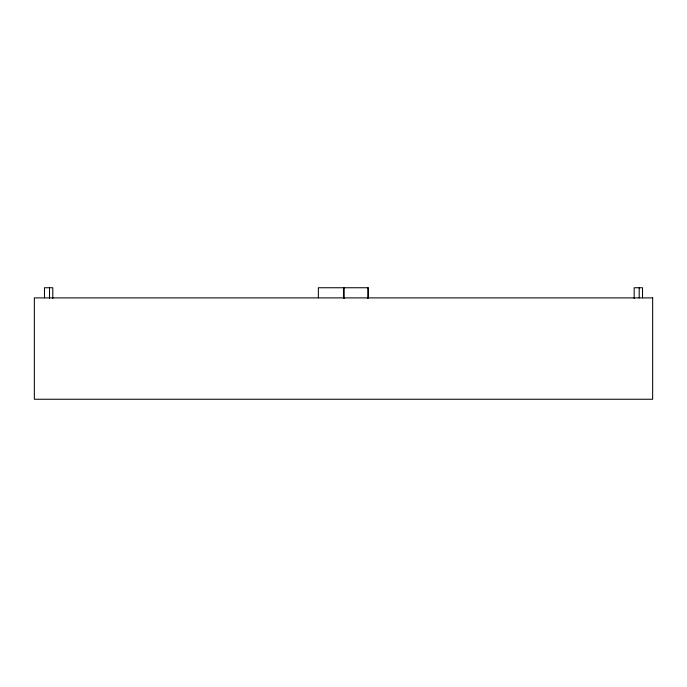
<?xml version="1.0" encoding="UTF-8"?>
<svg xmlns="http://www.w3.org/2000/svg" width="687" height="687" viewBox="0 0 687 687"><rect width="100%" height="100%" fill="white"/><g stroke="black" fill="none" stroke-linecap="round" stroke-linejoin="round"><path stroke-width="1.03" d="M642.517 297.892L642.517 287.75L634.178 287.75L634.178 298.484M639.202 287.75L639.202 297.892M368.472 297.892L368.472 287.75L318.364 287.75L318.364 297.892M367.803 287.75L367.803 298.484M344.161 287.75L344.161 298.484M343.5 287.75L343.5 297.892M52.805 298.484L52.805 287.75L44.483 287.75L44.483 297.892M49.507 287.75L49.507 298.484M652.65 297.892L34.35 297.892L34.35 399.25L652.65 399.25L652.65 297.892"/></g></svg>
